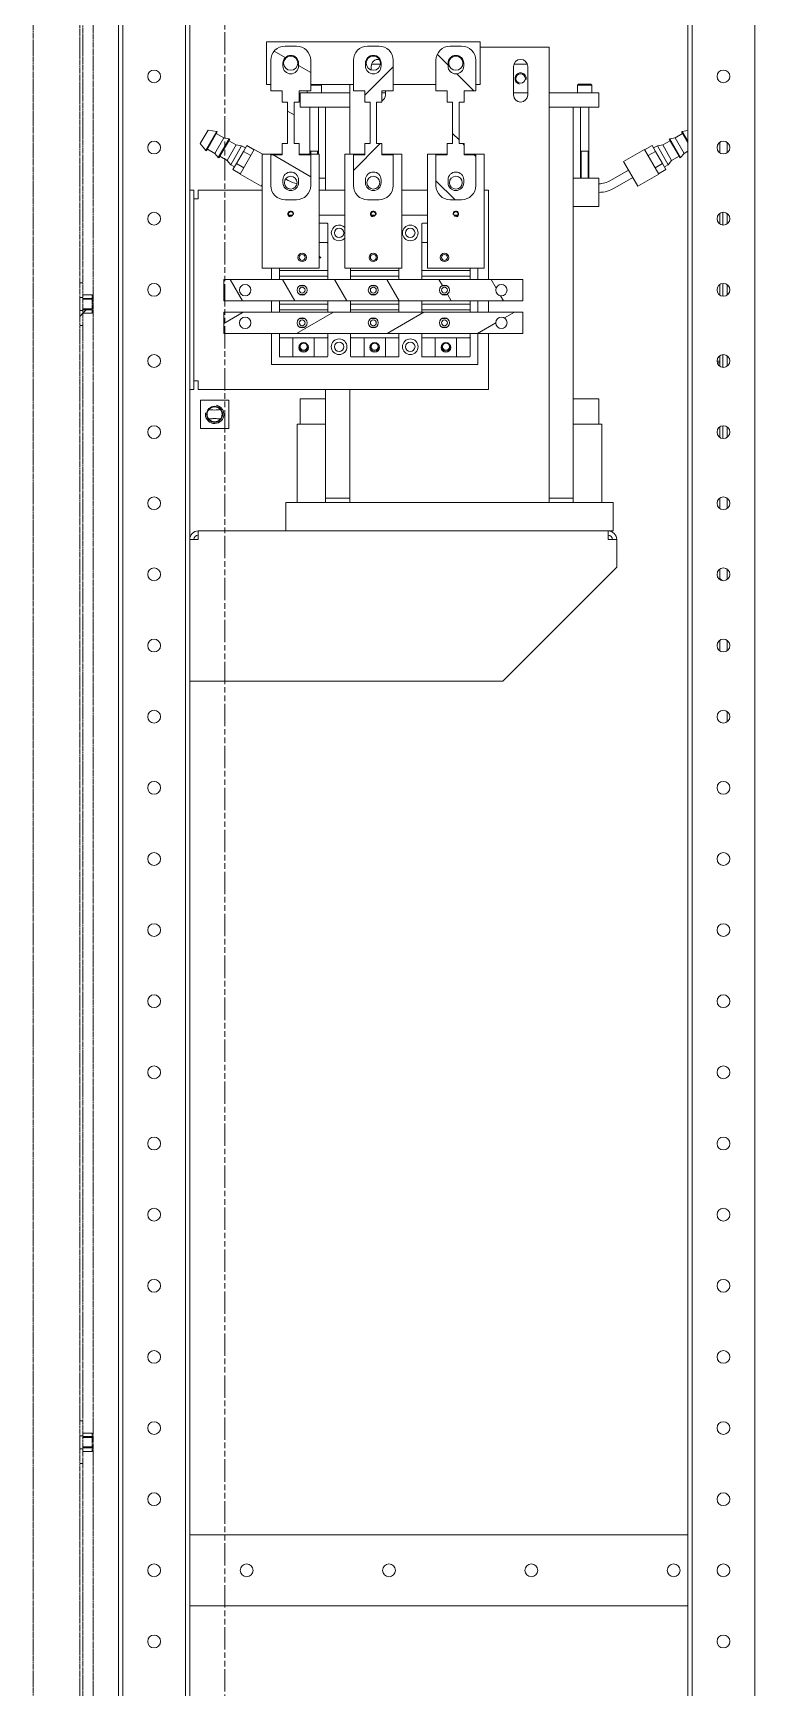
# Model space of a CAD drawing. Header units: millimetres. Extents: x 0 to 8410, y 0 to 5940.
# Drawn here: x 3207 to 3715, y 1153 to 2316 of the extents above; entities that cross this region are included whole.
import ezdxf

# ---------------------------------------------------------------- set-up
doc = ezdxf.new("R2010")
doc.units = ezdxf.units.MM
doc.header["$LTSCALE"] = 10
doc.linetypes.add('CHAIN', pattern=[0.3543, 0.2362, -0.0295, 0.0591, -0.0295])
doc.linetypes.add('DOUBLE_DASH_CHAIN', pattern=[1.2403, 0.6614, -0.0827, 0.1654, -0.0827, 0.1654, -0.0827])
for name, color, linetype, lineweight, true_color in [('가시적인 것(ISO)', 3, 'Continuous', 5, 0x00ff00), ('가시적인 좁은 것(ISO)', 3, 'Continuous', 5, 0x00ff00), ('참조(ISO)', 6, 'DOUBLE_DASH_CHAIN', 5, 0xff00ff)]:
    doc.layers.add(name, color=color, linetype=linetype, lineweight=lineweight, true_color=true_color)
doc.layers.add('단면선(ISO)', color=7, linetype='CHAIN', lineweight=5)
doc.layers.add('해치(ISO)', color=7, linetype='Continuous', lineweight=5)
pattern_1 = [(45, (0, 0), (-22.45064, 22.45064), [])]

# ---------------------------------------------------------------- blocks, each defined once
blk = doc.blocks.new('2dTransSection2')
at = {"layer": '단면선(ISO)', "linetype": 'DOUBLE_DASH_CHAIN', "ltscale": 0.237841}
blk.add_line((334.16, 311.33), (334.16, 71.93), dxfattribs=at)

msp = doc.modelspace()

# ---------------------------------------------------------------- hatches: boundary and pattern name
at = {"layer": '해치(ISO)'}
h = msp.add_hatch(dxfattribs=at)
h.set_pattern_fill('ANSI31', color=256, scale=254, style=0)
h.set_pattern_definition(pattern_1)
h.paths.add_polyline_path([(3239.7, 2140.8), (3239.7, 2130.3), (3242, 2130.3), (3242, 2132.3), (3242, 2140.8)])
h.paths.add_polyline_path([(3239.7, 2121.3), (3239.7, 2110.8), (3242, 2110.8), (3242, 2119.3), (3242, 2121.3)])
h.paths.add_polyline_path([(3242, 1340.8), (3239.7, 1340.8), (3239.7, 1330.3), (3242, 1330.3), (3242, 1332.3)])
h.paths.add_polyline_path([(3239.7, 1310.8), (3242, 1310.8), (3242, 1319.3), (3242, 1321.3), (3239.7, 1321.3)])
h.paths.add_polyline_path([(4472, 2140.8), (4472, 2132.3), (4472, 2130.3), (4474.3, 2130.3), (4474.3, 2140.8)])
h.paths.add_polyline_path([(4472, 2121.3), (4472, 2119.3), (4472, 2110.8), (4474.3, 2110.8), (4474.3, 2121.3)])
h.paths.add_polyline_path([(4472, 2908.1), (4474.3, 2908.1), (4474.3, 2921.3), (4472, 2921.3), (4472, 2919.3)])
h.paths.add_polyline_path([(3239.7, 2908.1), (3242, 2908.1), (3242, 2919.3), (3242, 2921.3), (3239.7, 2921.3)])
h.paths.add_polyline_path([(3242, 2963.1), (3209.3, 2963.1), (3209.3, 2988.5), (3209.3, 3028.5), (3249.3, 3028.5), (3319.3, 3028.5), (4394.7, 3028.5), (4464.7, 3028.5), (4504.7, 3028.5), (4504.7, 2988.5), (4504.7, 2963.1), (4472, 2963.1), (4472, 2932.3), (4472, 2930.3), (4474.3, 2930.3), (4474.3, 2960.8), (4507, 2960.8), (4507, 3030.8), (4438.1, 3030.8), (4415.9, 3030.8), (3298.1, 3030.8), (3275.9, 3030.8), (3207, 3030.8), (3207, 2960.8), (3239.7, 2960.8), (3239.7, 2930.3), (3242, 2930.3), (3242, 2932.3)])
h.paths.add_polyline_path([(3207, 930.8), (3487, 930.8), (4227, 930.8), (4507, 930.8), (4507, 1160.8), (4474.3, 1160.8), (4474.3, 1183.5), (4472, 1183.5), (4472, 1158.5), (4504.7, 1158.5), (4504.7, 976.7), (4504.7, 939.5), (4504.7, 933.1), (4498.3, 933.1), (4461.1, 933.1), (4454.7, 933.1), (3259.3, 933.1), (3252.9, 933.1), (3215.7, 933.1), (3209.3, 933.1), (3209.3, 939.5), (3209.3, 976.7), (3209.3, 998.5), (3242, 998.5), (3242, 1023.5), (3239.7, 1023.5), (3239.7, 1000.8), (3207, 1000.8)])
h = msp.add_hatch(dxfattribs=at)
h.set_pattern_fill('ANSI31', color=256, scale=254, style=0)
h.set_pattern_definition(pattern_1)
h.paths.add_polyline_path([(3242, 2932.3), (3242, 2930.3), (3242, 2929.2), (3248.5, 2929.2), (3248.5, 2932.3)])
h.paths.add_polyline_path([(3242, 2922.5), (3242, 2921.3), (3242, 2919.3), (3248.5, 2919.3), (3248.5, 2922.5)])
h.paths.add_polyline_path([(3242, 2119.3), (3248.5, 2119.3), (3248.5, 2122.5), (3242, 2122.5), (3242, 2121.3)])
h.paths.add_polyline_path([(3248.5, 2132.3), (3242, 2132.3), (3242, 2130.3), (3242, 2129.2), (3248.5, 2129.2)])
h.paths.add_polyline_path([(3242, 1319.3), (3248.5, 1319.3), (3248.5, 1322.5), (3242, 1322.5), (3242, 1321.3)])
h.paths.add_polyline_path([(3248.5, 1332.3), (3242, 1332.3), (3242, 1330.3), (3242, 1329.2), (3248.5, 1329.2)])
h = msp.add_hatch(dxfattribs=at)
h.set_pattern_fill('ANSI31', color=256, scale=254, angle=105.0002, style=0)
h.set_pattern_definition([(150.00025, (0, 0), (-15.87488, -27.49637), [])])
edge = h.paths.add_edge_path()
edge.add_line((3393.9, 2275.6), (3402, 2275.6))
edge.add_line((3402, 2275.6), (3402, 2297.1))
edge.add_ellipse((3392, 2297.1), major_axis=(10, 0), ratio=1, start_angle=0, end_angle=90)
edge.add_line((3392, 2307.1), (3384, 2307.1))
edge.add_ellipse((3384, 2297.1), major_axis=(0, 10), ratio=1, start_angle=0, end_angle=90)
edge.add_line((3374, 2297.1), (3374, 2275.6))
edge.add_line((3374, 2275.6), (3382, 2275.6))
edge.add_line((3382, 2275.6), (3382, 2267.6))
edge.add_line((3382, 2267.6), (3385.7, 2267.6))
edge.add_line((3385.7, 2267.6), (3385.7, 2238.6))
edge.add_line((3385.7, 2238.6), (3382, 2238.6))
edge.add_line((3382, 2238.6), (3382, 2230.6))
edge.add_line((3382, 2230.6), (3374, 2230.6))
edge.add_line((3374, 2230.6), (3374, 2209.1))
edge.add_ellipse((3384, 2209.1), major_axis=(-10, 0), ratio=1, start_angle=0, end_angle=90)
edge.add_line((3384, 2199.1), (3392, 2199.1))
edge.add_ellipse((3392, 2209.1), major_axis=(0, -10), ratio=1, start_angle=0, end_angle=90)
edge.add_line((3402, 2209.1), (3402, 2230.6))
edge.add_line((3402, 2230.6), (3393.9, 2230.6))
edge.add_line((3393.9, 2230.6), (3393.9, 2238.6))
edge.add_line((3393.9, 2238.6), (3390.3, 2238.6))
edge.add_line((3390.3, 2238.6), (3390.3, 2267.6))
edge.add_line((3390.3, 2267.6), (3393.9, 2267.6))
edge.add_line((3393.9, 2267.6), (3393.9, 2275.6))
edge = h.paths.add_edge_path(flags=0)
edge.add_ellipse((3388, 2213.1), major_axis=(-5.5, 0), ratio=1, start_angle=180, end_angle=360)
edge.add_line((3382.5, 2213.1), (3382.5, 2211.1))
edge.add_ellipse((3388, 2211.1), major_axis=(5.5, 0), ratio=1, start_angle=180, end_angle=360)
edge.add_line((3393.5, 2211.1), (3393.5, 2213.1))
edge = h.paths.add_edge_path(flags=0)
edge.add_ellipse((3388, 2293.1), major_axis=(5.5, 0), ratio=1, start_angle=180, end_angle=360)
edge.add_line((3393.5, 2293.1), (3393.5, 2295.1))
edge.add_ellipse((3388, 2295.1), major_axis=(-5.5, 0), ratio=1, start_angle=180, end_angle=360)
edge.add_line((3382.5, 2295.1), (3382.5, 2293.1))
h = msp.add_hatch(dxfattribs=at)
h.set_pattern_fill('ANSI31', color=256, scale=254, style=0)
h.set_pattern_definition(pattern_1)
edge = h.paths.add_edge_path()
edge.add_line((3451.9, 2275.6), (3460, 2275.6))
edge.add_line((3460, 2275.6), (3460, 2297.1))
edge.add_ellipse((3450, 2297.1), major_axis=(10, 0), ratio=1, start_angle=0, end_angle=90)
edge.add_line((3450, 2307.1), (3442, 2307.1))
edge.add_ellipse((3442, 2297.1), major_axis=(0, 10), ratio=1, start_angle=0, end_angle=90)
edge.add_line((3432, 2297.1), (3432, 2275.6))
edge.add_line((3432, 2275.6), (3440, 2275.6))
edge.add_line((3440, 2275.6), (3440, 2267.6))
edge.add_line((3440, 2267.6), (3443.7, 2267.6))
edge.add_line((3443.7, 2267.6), (3443.7, 2238.6))
edge.add_line((3443.7, 2238.6), (3440, 2238.6))
edge.add_line((3440, 2238.6), (3440, 2230.6))
edge.add_line((3440, 2230.6), (3432, 2230.6))
edge.add_line((3432, 2230.6), (3432, 2209.1))
edge.add_ellipse((3442, 2209.1), major_axis=(-10, 0), ratio=1, start_angle=0, end_angle=90)
edge.add_line((3442, 2199.1), (3450, 2199.1))
edge.add_ellipse((3450, 2209.1), major_axis=(0, -10), ratio=1, start_angle=0, end_angle=90)
edge.add_line((3460, 2209.1), (3460, 2230.6))
edge.add_line((3460, 2230.6), (3451.9, 2230.6))
edge.add_line((3451.9, 2230.6), (3451.9, 2238.6))
edge.add_line((3451.9, 2238.6), (3448.3, 2238.6))
edge.add_line((3448.3, 2238.6), (3448.3, 2267.6))
edge.add_line((3448.3, 2267.6), (3451.9, 2267.6))
edge.add_line((3451.9, 2267.6), (3451.9, 2275.6))
edge = h.paths.add_edge_path(flags=0)
edge.add_ellipse((3446, 2213.1), major_axis=(-5.5, 0), ratio=1, start_angle=180, end_angle=360)
edge.add_line((3440.5, 2213.1), (3440.5, 2211.1))
edge.add_ellipse((3446, 2211.1), major_axis=(5.5, 0), ratio=1, start_angle=180, end_angle=360)
edge.add_line((3451.5, 2211.1), (3451.5, 2213.1))
edge = h.paths.add_edge_path(flags=0)
edge.add_ellipse((3446, 2293.1), major_axis=(5.5, 0), ratio=1, start_angle=180, end_angle=360)
edge.add_line((3451.5, 2293.1), (3451.5, 2295.1))
edge.add_ellipse((3446, 2295.1), major_axis=(-5.5, 0), ratio=1, start_angle=180, end_angle=360)
edge.add_line((3440.5, 2295.1), (3440.5, 2293.1))
h = msp.add_hatch(dxfattribs=at)
h.set_pattern_fill('ANSI31', color=256, scale=254, angle=90.0002, style=0)
h.set_pattern_definition([(135.0002, (0, 0), (-22.45056, -22.45072), [])])
edge = h.paths.add_edge_path()
edge.add_line((3509.9, 2275.6), (3518, 2275.6))
edge.add_line((3518, 2275.6), (3518, 2297.1))
edge.add_ellipse((3508, 2297.1), major_axis=(10, 0), ratio=1, start_angle=0, end_angle=90)
edge.add_line((3508, 2307.1), (3500, 2307.1))
edge.add_ellipse((3500, 2297.1), major_axis=(0, 10), ratio=1, start_angle=0, end_angle=90)
edge.add_line((3490, 2297.1), (3490, 2275.6))
edge.add_line((3490, 2275.6), (3498, 2275.6))
edge.add_line((3498, 2275.6), (3498, 2267.6))
edge.add_line((3498, 2267.6), (3501.7, 2267.6))
edge.add_line((3501.7, 2267.6), (3501.7, 2238.6))
edge.add_line((3501.7, 2238.6), (3498, 2238.6))
edge.add_line((3498, 2238.6), (3498, 2230.6))
edge.add_line((3498, 2230.6), (3490, 2230.6))
edge.add_line((3490, 2230.6), (3490, 2209.1))
edge.add_ellipse((3500, 2209.1), major_axis=(-10, 0), ratio=1, start_angle=0, end_angle=90)
edge.add_line((3500, 2199.1), (3508, 2199.1))
edge.add_ellipse((3508, 2209.1), major_axis=(0, -10), ratio=1, start_angle=0, end_angle=90)
edge.add_line((3518, 2209.1), (3518, 2230.6))
edge.add_line((3518, 2230.6), (3509.9, 2230.6))
edge.add_line((3509.9, 2230.6), (3509.9, 2238.6))
edge.add_line((3509.9, 2238.6), (3506.3, 2238.6))
edge.add_line((3506.3, 2238.6), (3506.3, 2267.6))
edge.add_line((3506.3, 2267.6), (3509.9, 2267.6))
edge.add_line((3509.9, 2267.6), (3509.9, 2275.6))
edge = h.paths.add_edge_path(flags=0)
edge.add_ellipse((3504, 2213.1), major_axis=(-5.5, 0), ratio=1, start_angle=180, end_angle=360)
edge.add_line((3498.5, 2213.1), (3498.5, 2211.1))
edge.add_ellipse((3504, 2211.1), major_axis=(5.5, 0), ratio=1, start_angle=180, end_angle=360)
edge.add_line((3509.5, 2211.1), (3509.5, 2213.1))
edge = h.paths.add_edge_path(flags=0)
edge.add_ellipse((3504, 2293.1), major_axis=(5.5, 0), ratio=1, start_angle=180, end_angle=360)
edge.add_line((3509.5, 2293.1), (3509.5, 2295.1))
edge.add_ellipse((3504, 2295.1), major_axis=(-5.5, 0), ratio=1, start_angle=180, end_angle=360)
edge.add_line((3498.5, 2295.1), (3498.5, 2293.1))
h = msp.add_hatch(dxfattribs=at)
h.set_pattern_fill('ANSI31', color=256, scale=254, angle=75.0002, style=0)
h.set_pattern_definition([(120.0002, (0, 0), (-27.49626, -15.87508), [])])
h.paths.add_polyline_path([(3341, 2143.1), (3341, 2128.1), (3551, 2128.1), (3551, 2143.1)])
edge = h.paths.add_edge_path(flags=0)
edge.add_ellipse((3496, 2135.6), major_axis=(-3.5, 0), ratio=1, start_angle=0, end_angle=360)
edge = h.paths.add_edge_path(flags=0)
edge.add_ellipse((3446, 2135.6), major_axis=(-3.5, 0), ratio=1, start_angle=0, end_angle=360)
edge = h.paths.add_edge_path(flags=0)
edge.add_ellipse((3396, 2135.6), major_axis=(-3.5, 0), ratio=1, start_angle=0, end_angle=360)
edge = h.paths.add_edge_path(flags=0)
edge.add_ellipse((3536, 2135.6), major_axis=(-4, 0), ratio=1, start_angle=0, end_angle=360)
edge = h.paths.add_edge_path(flags=0)
edge.add_ellipse((3356, 2135.6), major_axis=(-4, 0), ratio=1, start_angle=0, end_angle=360)
h = msp.add_hatch(dxfattribs=at)
h.set_pattern_fill('ANSI31', color=256, scale=254, angle=-15, style=0)
h.set_pattern_definition([(30, (0, 0), (-15.875, 27.4963), [])])
h.paths.add_polyline_path([(3341, 2120.1), (3341, 2105.1), (3551, 2105.1), (3551, 2120.1)])
edge = h.paths.add_edge_path(flags=0)
edge.add_ellipse((3496, 2112.6), major_axis=(-3.5, 0), ratio=1, start_angle=0, end_angle=360)
edge = h.paths.add_edge_path(flags=0)
edge.add_ellipse((3446, 2112.6), major_axis=(-3.5, 0), ratio=1, start_angle=0, end_angle=360)
edge = h.paths.add_edge_path(flags=0)
edge.add_ellipse((3396, 2112.6), major_axis=(-3.5, 0), ratio=1, start_angle=0, end_angle=360)
edge = h.paths.add_edge_path(flags=0)
edge.add_ellipse((3536, 2112.6), major_axis=(-4, 0), ratio=1, start_angle=0, end_angle=360)
edge = h.paths.add_edge_path(flags=0)
edge.add_ellipse((3356, 2112.6), major_axis=(-4, 0), ratio=1, start_angle=0, end_angle=360)

# ---------------------------------------------------------------- linework, layer by layer
at = {"layer": '가시적인 것(ISO)'}
for p, q in [((3670, 943.1), (3670, 3028.5)), ((3714, 943.1), (3714, 3028.5)), ((3267, 943.1), (3267, 3018.5)), ((3270, 943.1), (3270, 3018.5)), ((3314, 943.1), (3314, 3018.5)), ((3317, 2500.8), (3317, 943.1)), ((3667, 943.1), (3667, 2500.8)), ((3371, 2310.1), (3371, 2280.1)), ((3521, 2310.1), (3371, 2310.1)), ((3392, 2307.1), (3384, 2307.1)), ((3450, 2307.1), (3442, 2307.1)), ((3508, 2307.1), (3500, 2307.1)), ((3521, 2280.1), (3521, 2310.1)), ((3521, 2306.3), (3569.5, 2306.3)), ((3569.5, 2306.3), (3569.5, 1986.3)), ((3374, 2297.1), (3374, 2275.6)), ((3382.5, 2293.1), (3382.5, 2295.1)), ((3393.5, 2295.1), (3393.5, 2293.1)), ((3402, 2275.6), (3402, 2297.1)), ((3432, 2297.1), (3432, 2275.6)), ((3440.5, 2293.1), (3440.5, 2295.1)), ((3444.5, 2290.3), (3444.5, 2292.8)), ((3444.7, 2294.3), (3450.9, 2294.3)), ((3451.5, 2295.1), (3451.5, 2293.1)), ((3460, 2275.6), (3460, 2297.1)), ((3490, 2297.1), (3490, 2275.6)), ((3498.5, 2293.1), (3498.5, 2295.1)), ((3509.5, 2295.1), (3509.5, 2293.1)), ((3518, 2275.6), (3518, 2297.1)), ((3544.5, 2272.8), (3544.5, 2292.8)), ((3544.7, 2294.3), (3554.3, 2294.3)), ((3554.5, 2292.8), (3554.5, 2272.8)), ((3371, 2280.1), (3374, 2280.1)), ((3402, 2280.1), (3432, 2280.1)), ((3409.5, 2279.7), (3402, 2279.7)), ((3409.1, 2280.1), (3409.5, 2279.7)), ((3409.5, 2274.3), (3409.5, 2279.7)), ((3429.5, 2231.1), (3429.5, 2280.1)), ((3460, 2280.1), (3490, 2280.1)), ((3518, 2280.1), (3521, 2280.1)), ((3590.1, 2280.3), (3589.5, 2279.7)), ((3599.5, 2279.7), (3589.5, 2279.7)), ((3589.5, 2274.3), (3589.5, 2279.7)), ((3590.1, 2280.3), (3598.9, 2280.3)), ((3598.9, 2280.3), (3599.5, 2279.7)), ((3599.5, 2274.3), (3599.5, 2279.7)), ((3374, 2275.6), (3382, 2275.6)), ((3382, 2275.6), (3382, 2267.6)), ((3393.9, 2275.6), (3402, 2275.6)), ((3393.9, 2267.6), (3393.9, 2275.6)), ((3394.5, 2274.3), (3394.5, 2264.3)), ((3429.5, 2274.3), (3394.5, 2274.3)), ((3399.5, 2274.3), (3399.5, 2275.6)), ((3432, 2275.6), (3440, 2275.6)), ((3440, 2275.6), (3440, 2267.6)), ((3451.9, 2275.6), (3460, 2275.6)), ((3451.9, 2267.6), (3451.9, 2275.6)), ((3451.9, 2274.3), (3454.5, 2274.3)), ((3454.5, 2275.6), (3454.5, 2272.8)), ((3490, 2275.6), (3498, 2275.6)), ((3498, 2275.6), (3498, 2267.6)), ((3509.9, 2275.6), (3518, 2275.6)), ((3509.9, 2267.6), (3509.9, 2275.6)), ((3544.5, 2274.3), (3554.5, 2274.3)), ((3604.5, 2274.3), (3569.5, 2274.3)), ((3604.5, 2274.3), (3604.5, 2264.3)), ((3382, 2267.6), (3385.7, 2267.6)), ((3385.7, 2267.6), (3385.7, 2238.6)), ((3390.3, 2238.6), (3390.3, 2267.6)), ((3390.3, 2267.6), (3393.9, 2267.6)), ((3429.5, 2264.3), (3394.5, 2264.3)), ((3401.5, 2231.1), (3401.5, 2264.3)), ((3407.5, 2231.1), (3407.5, 2264.3)), ((3412.5, 2264.3), (3412.5, 2205.8)), ((3440, 2267.6), (3443.7, 2267.6)), ((3443.7, 2267.6), (3443.7, 2238.6)), ((3448.3, 2238.6), (3448.3, 2267.6)), ((3448.3, 2267.6), (3451.9, 2267.6)), ((3498, 2267.6), (3501.7, 2267.6)), ((3501.7, 2267.6), (3501.7, 2238.6)), ((3506.3, 2238.6), (3506.3, 2267.6)), ((3506.3, 2267.6), (3509.9, 2267.6)), ((3604.5, 2264.3), (3569.5, 2264.3)), ((3586.5, 2204.3), (3586.5, 2264.3)), ((3591.5, 2214.3), (3591.5, 2264.3)), ((3597.5, 2214.3), (3597.5, 2264.3)), ((3329.9, 2248.1), (3324.4, 2238.6)), ((3336, 2247.1), (3328.3, 2233.8)), ((3336.4, 2246.8), (3328.7, 2233.6)), ((3329.9, 2248.1), (3336, 2247.1)), ((3340.9, 2242.6), (3335.7, 2245.6)), ((3336.4, 2246.8), (3336, 2247.1)), ((3658.1, 2242.6), (3663.3, 2245.6)), ((3662.6, 2246.8), (3663, 2247.1)), ((3667, 2239.2), (3662.6, 2246.8)), ((3667, 2247.7), (3663, 2247.1)), ((3667, 2240.2), (3663, 2247.1)), ((3324.4, 2238.6), (3328.3, 2233.8)), ((3328.7, 2233.6), (3328.3, 2233.8)), ((3334.6, 2231.7), (3329.4, 2234.7)), ((3340.9, 2242.6), (3334.6, 2231.7)), ((3344.7, 2242), (3337, 2228.8)), ((3345.1, 2241.8), (3337.5, 2228.5)), ((3340.9, 2242.6), (3344.7, 2242)), ((3349.6, 2237.6), (3343.3, 2226.7)), ((3349.6, 2237.6), (3344.4, 2240.6)), ((3345.1, 2241.8), (3344.7, 2242)), ((3353.4, 2237), (3345.8, 2223.7)), ((3349.6, 2237.6), (3353.4, 2237)), ((3352.4, 2217.2), (3362.4, 2234.5)), ((3356.1, 2235.5), (3353.4, 2237)), ((3354.7, 2233.1), (3357.2, 2237.3)), ((3357.2, 2237.3), (3362.4, 2234.3)), ((3362.4, 2234.5), (3368.4, 2231.1)), ((3385.7, 2238.6), (3382, 2238.6)), ((3382, 2238.6), (3382, 2230.6)), ((3393.9, 2238.6), (3390.3, 2238.6)), ((3393.9, 2230.6), (3393.9, 2238.6)), ((3401.5, 2233.3), (3407.5, 2233.3)), ((3443.7, 2238.6), (3440, 2238.6)), ((3440, 2238.6), (3440, 2230.6)), ((3451.9, 2238.6), (3448.3, 2238.6)), ((3451.9, 2230.6), (3451.9, 2238.6)), ((3501.7, 2238.6), (3498, 2238.6)), ((3498, 2238.6), (3498, 2230.6)), ((3509.9, 2238.6), (3506.3, 2238.6)), ((3509.9, 2230.6), (3509.9, 2238.6)), ((3591.5, 2233.3), (3597.5, 2233.3)), ((3621.8, 2226), (3636.5, 2234.5)), ((3646.5, 2217.2), (3636.5, 2234.5)), ((3641.8, 2237.3), (3636.6, 2234.3)), ((3641.8, 2237.3), (3644.3, 2233.1)), ((3642.9, 2235.5), (3645.6, 2237)), ((3649.3, 2237.6), (3645.6, 2237)), ((3653.2, 2223.7), (3645.6, 2237)), ((3649.3, 2237.6), (3654.5, 2240.6)), ((3655.6, 2226.7), (3649.3, 2237.6)), ((3653.9, 2241.8), (3654.3, 2242)), ((3661.5, 2228.5), (3653.9, 2241.8)), ((3658.1, 2242.6), (3654.3, 2242)), ((3661.9, 2228.8), (3654.3, 2242)), ((3664.4, 2231.7), (3658.1, 2242.6)), ((3664.4, 2231.7), (3667, 2233.3)), ((3689.5, 2232.1), (3689.5, 2239.6)), ((3694.5, 2232.1), (3694.5, 2239.6)), ((3334.6, 2231.7), (3337, 2228.8)), ((3337.5, 2228.5), (3337, 2228.8)), ((3343.3, 2226.7), (3338.1, 2229.7)), ((3343.3, 2226.7), (3345.8, 2223.7)), ((3348.4, 2222.2), (3345.8, 2223.7)), ((3347.3, 2220.3), (3349.8, 2224.6)), ((3349.8, 2224.6), (3354.7, 2233.1)), ((3349.8, 2224.6), (3355, 2221.6)), ((3354.7, 2233.1), (3359.9, 2230.1)), ((3368, 2231.1), (3368, 2151.1)), ((3382, 2231.1), (3368, 2231.1)), ((3382, 2230.6), (3374, 2230.6)), ((3374, 2230.6), (3374, 2209.1)), ((3408, 2231.1), (3393.9, 2231.1)), ((3402, 2230.6), (3393.9, 2230.6)), ((3402, 2209.1), (3402, 2230.6)), ((3408, 2151.1), (3408, 2231.1)), ((3426, 2231.1), (3426, 2151.1)), ((3440, 2231.1), (3426, 2231.1)), ((3440, 2230.6), (3432, 2230.6)), ((3432, 2230.6), (3432, 2209.1)), ((3466, 2231.1), (3451.9, 2231.1)), ((3460, 2230.6), (3451.9, 2230.6)), ((3460, 2209.1), (3460, 2230.6)), ((3466, 2151.1), (3466, 2231.1)), ((3484, 2151.1), (3484, 2231.1)), ((3484, 2231.1), (3498, 2231.1)), ((3498, 2230.6), (3490, 2230.6)), ((3490, 2230.6), (3490, 2209.1)), ((3509.9, 2231.1), (3524, 2231.1)), ((3518, 2230.6), (3509.9, 2230.6)), ((3518, 2209.1), (3518, 2230.6)), ((3524, 2231.1), (3524, 2151.1)), ((3621.8, 2226), (3631.8, 2208.7)), ((3644.3, 2233.1), (3639.1, 2230.1)), ((3649.2, 2224.6), (3644, 2221.6)), ((3644.3, 2233.1), (3649.2, 2224.6)), ((3649.2, 2224.6), (3651.6, 2220.3)), ((3650.6, 2222.2), (3653.2, 2223.7)), ((3655.6, 2226.7), (3653.2, 2223.7)), ((3655.6, 2226.7), (3660.8, 2229.7)), ((3661.5, 2228.5), (3661.9, 2228.8)), ((3664.4, 2231.7), (3661.9, 2228.8)), ((3347.3, 2220.3), (3352.5, 2217.3)), ((3352.4, 2217.2), (3367.2, 2208.7)), ((3368, 2210.1), (3367.2, 2208.7)), ((3382.5, 2211.1), (3382.5, 2213.1)), ((3386.3, 2212.6), (3384.4, 2213.7)), ((3393.5, 2213.1), (3393.5, 2211.1)), ((3408, 2214.3), (3412.5, 2214.3)), ((3440.5, 2211.1), (3440.5, 2213.1)), ((3451.5, 2213.1), (3451.5, 2211.1)), ((3498.5, 2211.1), (3498.5, 2213.1)), ((3509.5, 2213.1), (3509.5, 2211.1)), ((3586.5, 2214.3), (3604.5, 2214.3)), ((3604.5, 2206.3), (3604.5, 2214.3)), ((3625.3, 2219.9), (3612.6, 2212.6)), ((3628.3, 2214.7), (3615.6, 2207.4)), ((3631.8, 2208.7), (3646.5, 2217.2)), ((3651.6, 2220.3), (3646.4, 2217.3)), ((3320, 2205.8), (3317, 2205.8)), ((3320, 2205.8), (3320, 2065.8)), ((3323, 2199.8), (3320, 2199.8)), ((3323, 2205.8), (3368, 2205.8)), ((3323, 2205.8), (3323, 2199.8)), ((3384, 2199.1), (3392, 2199.1)), ((3408, 2205.8), (3426, 2205.8)), ((3442, 2199.1), (3450, 2199.1)), ((3466, 2205.8), (3484, 2205.8)), ((3500, 2199.1), (3508, 2199.1)), ((3524, 2205.8), (3527, 2205.8)), ((3527, 2199.8), (3527, 2205.8)), ((3527, 2199.8), (3527, 2143.1)), ((3586.5, 2204.3), (3586.5, 2049.3)), ((3604.5, 2206.3), (3604.5, 2194.3)), ((3389.4, 2188.3), (3386.6, 2188.3)), ((3426, 2188.3), (3408, 2188.3)), ((3447.4, 2188.3), (3444.6, 2188.3)), ((3484, 2188.3), (3466, 2188.3)), ((3505.4, 2188.3), (3502.6, 2188.3)), ((3586.5, 2194.3), (3604.5, 2194.3)), ((3689.5, 2189.6), (3689.5, 2182.1)), ((3691.5, 2190.3), (3691.5, 2181.4)), ((3694.5, 2182.1), (3694.5, 2189.6)), ((3413.5, 2182.6), (3408, 2182.6)), ((3414, 2169.1), (3414, 2182.1)), ((3480, 2182.1), (3480, 2168.6)), ((3484, 2182.6), (3480.5, 2182.6)), ((3414, 2169.1), (3408, 2169.1)), ((3414, 2169.1), (3413.5, 2168.6)), ((3414, 2149.4), (3414, 2169.1)), ((3480, 2168.6), (3480, 2149.4)), ((3484, 2169.1), (3480.5, 2169.1)), ((3408, 2159.3), (3408.3, 2159.3)), ((3408, 2158.6), (3408.4, 2158.6)), ((3409.1, 2158.2), (3408, 2158.2)), ((3409.1, 2158.4), (3409.1, 2158.2)), ((3341, 2143.1), (3341, 2128.1)), ((3551, 2143.1), (3341, 2143.1)), ((3368, 2151.1), (3408, 2151.1)), ((3374.5, 2151.1), (3374.5, 2143.1)), ((3380, 2151.1), (3380, 2149.4)), ((3380, 2145.4), (3380, 2149.4)), ((3380.5, 2149.4), (3380, 2149.4)), ((3380, 2145.4), (3380, 2143.1)), ((3380, 2145.4), (3380.5, 2145.4)), ((3380.5, 2149.4), (3413.5, 2149.4)), ((3413.5, 2145.4), (3380.5, 2145.4)), ((3414, 2149.4), (3413.5, 2149.4)), ((3413.5, 2145.4), (3414, 2145.4)), ((3414, 2149.4), (3414, 2145.4)), ((3414, 2143.1), (3414, 2145.4)), ((3426, 2151.1), (3466, 2151.1)), ((3430, 2151.1), (3430, 2149.4)), ((3430, 2145.4), (3430, 2149.4)), ((3430.5, 2149.4), (3430, 2149.4)), ((3430, 2145.4), (3430, 2143.1)), ((3430, 2145.4), (3430.5, 2145.4)), ((3430.5, 2149.4), (3463.5, 2149.4)), ((3463.5, 2145.4), (3430.5, 2145.4)), ((3464, 2149.4), (3463.5, 2149.4)), ((3463.5, 2145.4), (3464, 2145.4)), ((3464, 2149.4), (3464, 2151.1)), ((3464, 2149.4), (3464, 2145.4)), ((3464, 2143.1), (3464, 2145.4)), ((3480, 2145.4), (3480, 2149.4)), ((3480.5, 2149.4), (3480, 2149.4)), ((3480, 2145.4), (3480, 2143.1)), ((3480, 2145.4), (3480.5, 2145.4)), ((3480.5, 2149.4), (3513.5, 2149.4)), ((3513.5, 2145.4), (3480.5, 2145.4)), ((3524, 2151.1), (3484, 2151.1)), ((3514, 2149.4), (3513.5, 2149.4)), ((3513.5, 2145.4), (3514, 2145.4)), ((3514, 2149.4), (3514, 2151.1)), ((3514, 2149.4), (3514, 2145.4)), ((3514, 2143.1), (3514, 2145.4)), ((3519.5, 2143.1), (3519.5, 2151.1)), ((3551, 2128.1), (3551, 2143.1)), ((3691.5, 2140.3), (3691.5, 2131.4)), ((3395, 2138.6), (3397, 2138.6)), ((3397, 2132.6), (3395, 2132.6)), ((3445, 2138.6), (3447, 2138.6)), ((3447, 2132.6), (3445, 2132.6)), ((3495, 2138.6), (3497, 2138.6)), ((3497, 2132.6), (3495, 2132.6)), ((3689.5, 2139.6), (3689.5, 2132.1)), ((3694.5, 2132.1), (3694.5, 2139.6)), ((3341, 2128.1), (3551, 2128.1)), ((3341, 2120.1), (3341, 2105.1)), ((3551, 2120.1), (3341, 2120.1)), ((3374.5, 2128.1), (3374.5, 2120.1)), ((3380, 2128.1), (3380, 2125.7)), ((3380, 2121.7), (3380, 2125.7)), ((3380.5, 2125.7), (3380, 2125.7)), ((3380, 2121.7), (3380, 2120.1)), ((3380, 2121.7), (3380.5, 2121.7)), ((3380.5, 2125.7), (3413.5, 2125.7)), ((3413.5, 2121.7), (3380.5, 2121.7)), ((3414, 2125.7), (3413.5, 2125.7)), ((3413.5, 2121.7), (3414, 2121.7)), ((3414, 2125.7), (3414, 2128.1)), ((3414, 2125.7), (3414, 2121.7)), ((3414, 2120.1), (3414, 2121.7)), ((3430, 2128.1), (3430, 2125.7)), ((3430, 2121.7), (3430, 2125.7)), ((3430.5, 2125.7), (3430, 2125.7)), ((3430, 2121.7), (3430, 2120.1)), ((3430, 2121.7), (3430.5, 2121.7)), ((3430.5, 2125.7), (3463.5, 2125.7)), ((3463.5, 2121.7), (3430.5, 2121.7)), ((3464, 2125.7), (3463.5, 2125.7)), ((3463.5, 2121.7), (3464, 2121.7)), ((3464, 2125.7), (3464, 2128.1)), ((3464, 2125.7), (3464, 2121.7)), ((3464, 2120.1), (3464, 2121.7)), ((3480, 2128.1), (3480, 2125.7)), ((3480, 2121.7), (3480, 2125.7)), ((3480.5, 2125.7), (3480, 2125.7)), ((3480, 2121.7), (3480, 2120.1)), ((3480, 2121.7), (3480.5, 2121.7)), ((3480.5, 2125.7), (3513.5, 2125.7)), ((3513.5, 2121.7), (3480.5, 2121.7)), ((3514, 2125.7), (3513.5, 2125.7)), ((3513.5, 2121.7), (3514, 2121.7)), ((3514, 2125.7), (3514, 2128.1)), ((3514, 2125.7), (3514, 2121.7)), ((3514, 2120.1), (3514, 2121.7)), ((3519.5, 2120.1), (3519.5, 2128.1)), ((3527, 2128.1), (3527, 2120.1)), ((3551, 2105.1), (3551, 2120.1)), ((3395, 2115.6), (3397, 2115.6)), ((3397, 2109.6), (3395, 2109.6)), ((3445, 2115.6), (3447, 2115.6)), ((3447, 2109.6), (3445, 2109.6)), ((3495, 2115.6), (3497, 2115.6)), ((3497, 2109.6), (3495, 2109.6)), ((3341, 2105.1), (3551, 2105.1)), ((3374.5, 2105.1), (3374.5, 2083.3)), ((3380, 2105.1), (3380, 2102.6)), ((3380, 2102.6), (3380, 2089.1)), ((3380.5, 2102.1), (3413.5, 2102.1)), ((3389.5, 2089.1), (3389.5, 2102.1)), ((3404.5, 2102.1), (3404.5, 2089.1)), ((3414, 2102.6), (3414, 2105.1)), ((3414, 2089.1), (3414, 2102.6)), ((3430, 2105.1), (3430, 2102.6)), ((3430, 2102.6), (3430, 2089.1)), ((3430.5, 2102.1), (3463.5, 2102.1)), ((3439.5, 2089.1), (3439.5, 2102.1)), ((3454.5, 2102.1), (3454.5, 2089.1)), ((3464, 2102.6), (3464, 2105.1)), ((3464, 2089.1), (3464, 2102.6)), ((3480, 2105.1), (3480, 2102.6)), ((3480, 2102.6), (3480, 2089.1)), ((3480.5, 2102.1), (3513.5, 2102.1)), ((3489.5, 2089.1), (3489.5, 2102.1)), ((3504.5, 2102.1), (3504.5, 2089.1)), ((3514, 2102.6), (3514, 2105.1)), ((3514, 2089.1), (3514, 2102.6)), ((3519.5, 2083.3), (3519.5, 2105.1)), ((3527, 2105.1), (3527, 2071.8)), ((3374.5, 2083.3), (3519.5, 2083.3)), ((3389, 2088.6), (3380.5, 2088.6)), ((3405, 2088.6), (3389, 2088.6)), ((3405, 2088.6), (3413.5, 2088.6)), ((3439, 2088.6), (3430.5, 2088.6)), ((3455, 2088.6), (3439, 2088.6)), ((3455, 2088.6), (3463.5, 2088.6)), ((3489, 2088.6), (3480.5, 2088.6)), ((3505, 2088.6), (3489, 2088.6)), ((3505, 2088.6), (3513.5, 2088.6)), ((3689.5, 2085.6), (3687.5, 2085.6)), ((3689.5, 2084.6), (3687.7, 2084.6)), ((3689.5, 2089.6), (3689.5, 2085.6)), ((3689.5, 2085.6), (3689.5, 2084.6)), ((3689.5, 2084.6), (3689.5, 2082.1)), ((3691.5, 2090.3), (3691.5, 2081.4)), ((3694.5, 2082.1), (3694.5, 2089.6)), ((3320, 2071.8), (3323, 2071.8)), ((3323, 2071.8), (3323, 2065.8)), ((3527, 2065.8), (3527, 2071.8)), ((3320, 2065.8), (3317, 2065.8)), ((3527, 2065.8), (3323, 2065.8)), ((3394.5, 2047.3), (3394.5, 2059.3)), ((3412.5, 2059.3), (3394.5, 2059.3)), ((3412.5, 2049.3), (3412.5, 2065.8)), ((3429.5, 1986.3), (3429.5, 2065.8)), ((3604.5, 2059.3), (3586.5, 2059.3)), ((3604.5, 2047.3), (3604.5, 2059.3)), ((3324.5, 2058.3), (3344.5, 2058.3)), ((3324.5, 2038.3), (3324.5, 2058.3)), ((3344.5, 2058.3), (3344.5, 2038.3)), ((3394.5, 2047.3), (3394.5, 2041.3)), ((3412.5, 2049.3), (3412.5, 2041.3)), ((3586.5, 2041.3), (3586.5, 2049.3)), ((3604.5, 2047.3), (3604.5, 2041.3)), ((3344.5, 2038.3), (3324.5, 2038.3)), ((3392.5, 1986.3), (3392.5, 2041.3)), ((3412.5, 2041.3), (3392.5, 2041.3)), ((3412.5, 1986.3), (3412.5, 2041.3)), ((3586.5, 1986.3), (3586.5, 2041.3)), ((3606.5, 2041.3), (3586.5, 2041.3)), ((3606.5, 1986.3), (3606.5, 2041.3)), ((3689.5, 2039.6), (3689.5, 2032.1)), ((3691.5, 2040.3), (3691.5, 2031.4)), ((3694.5, 2032.1), (3694.5, 2039.6)), ((3412.5, 1989.3), (3429.5, 1989.3)), ((3569.5, 1989.3), (3586.5, 1989.3)), ((3689.5, 1982.1), (3689.5, 1989.6)), ((3694.5, 1982.1), (3694.5, 1989.6)), ((3384.5, 1986.3), (3614.5, 1986.3)), ((3384.5, 1966.3), (3384.5, 1986.3)), ((3614.5, 1966.3), (3614.5, 1986.3)), ((3323, 1960.3), (3323, 1966.3)), ((3323, 1966.3), (3611, 1966.3)), ((3614.5, 1966.3), (3611, 1966.3)), ((3611, 1966.3), (3611, 1960.3)), ((3323, 1960.3), (3317, 1960.3)), ((3617, 1960.3), (3611, 1960.3)), ((3617, 1960.3), (3617, 1940.8)), ((3617, 1940.8), (3537, 1860.8)), ((3689.5, 1932.8), (3689.5, 1939.6)), ((3689.5, 1932.8), (3691.1, 1931.4)), ((3689.5, 1932.1), (3689.5, 1932.8)), ((3694.5, 1932.1), (3694.5, 1939.6)), ((3689.5, 1882.1), (3689.5, 1889.6)), ((3694.5, 1882.1), (3694.5, 1889.6)), ((3317, 1860.8), (3323, 1860.8)), ((3537, 1860.8), (3323, 1860.8)), ((3694.5, 1832.1), (3694.5, 1839.6)), ((3317, 1260.8), (3667, 1260.8)), ((3667, 1210.8), (3317, 1210.8))]:
    msp.add_line(p, q, dxfattribs=at)
for centre, radius in [((3388, 2295.1), 5), ((3446, 2295.1), 5), ((3504, 2295.1), 5), ((3292, 2285.8), 4.5), ((3549.5, 2284.3), 3.32), ((3692, 2285.8), 4.5), ((3292, 2235.8), 4.5), ((3692, 2235.8), 4.5), ((3388, 2211.1), 4.5), ((3446, 2211.1), 4.5), ((3504, 2211.1), 4.5), ((3292, 2185.8), 4.5), ((3388, 2189.1), 1.62), ((3446, 2189.1), 1.62), ((3504, 2189.1), 1.62), ((3692, 2185.8), 4.5), ((3422, 2175.8), 3.3), ((3472, 2175.8), 5.5), ((3472, 2175.8), 3.3), ((3396, 2158.6), 3), ((3396, 2158.6), 2.07), ((3446, 2158.6), 3), ((3446, 2158.6), 2.07), ((3496, 2158.6), 3), ((3496, 2158.6), 2.07), ((3292, 2135.8), 4.5), ((3692, 2135.8), 4.5), ((3356, 2135.6), 4), ((3396, 2135.6), 3.5), ((3396, 2135.6), 2.07), ((3446, 2135.6), 3.5), ((3446, 2135.6), 2.07), ((3496, 2135.6), 3.5), ((3496, 2135.6), 2.07), ((3536, 2135.6), 4), ((3356, 2112.6), 4), ((3396, 2112.6), 3.5), ((3396, 2112.6), 2.07), ((3446, 2112.6), 3.5), ((3446, 2112.6), 2.07), ((3496, 2112.6), 3.5), ((3496, 2112.6), 2.07), ((3536, 2112.6), 4), ((3397, 2095.3), 3.4), ((3397, 2095.8), 2.46), ((3422, 2095.8), 5.5), ((3422, 2095.8), 3.3), ((3447, 2095.3), 3.4), ((3447, 2095.8), 2.46), ((3472, 2095.8), 5.5), ((3472, 2095.8), 3.3), ((3497, 2095.3), 3.4), ((3497, 2095.8), 2.46), ((3292, 2085.8), 4.5), ((3692, 2085.8), 4.5), ((3334.5, 2048.3), 5.64), ((3334.5, 2048.3), 5.25), ((3334.5, 2048.3), 5.29), ((3292, 2035.8), 4.5), ((3692, 2035.8), 4.5), ((3292, 1985.8), 4.5), ((3692, 1985.8), 4.5), ((3292, 1935.8), 4.5), ((3692, 1935.8), 4.5), ((3292, 1885.8), 4.5), ((3692, 1885.8), 4.5), ((3292, 1835.8), 4.5), ((3692, 1835.8), 4.5), ((3292, 1785.8), 4.5), ((3692, 1785.8), 4.5), ((3292, 1735.8), 4.5), ((3692, 1735.8), 4.5), ((3292, 1685.8), 4.5), ((3692, 1685.8), 4.5), ((3292, 1635.8), 4.5), ((3692, 1635.8), 4.5), ((3292, 1585.8), 4.5), ((3692, 1585.8), 4.5), ((3292, 1535.8), 4.5), ((3692, 1535.8), 4.5), ((3292, 1485.8), 4.5), ((3692, 1485.8), 4.5), ((3292, 1435.8), 4.5), ((3692, 1435.8), 4.5), ((3292, 1385.8), 4.5), ((3692, 1385.8), 4.5), ((3292, 1335.8), 4.5), ((3692, 1335.8), 4.5), ((3292, 1285.8), 4.5), ((3692, 1285.8), 4.5), ((3292, 1235.8), 4.5), ((3357, 1235.8), 4.5), ((3457, 1235.8), 4.5), ((3557, 1235.8), 4.5), ((3657, 1235.8), 4.5), ((3692, 1235.8), 4.5), ((3292, 1185.8), 4.5), ((3692, 1185.8), 4.5)]:
    msp.add_circle(centre, radius, dxfattribs=at)
for centre, radius, start, end in [((3384, 2297.1), 10, 90, 180), ((3392, 2297.1), 10, 0, 90), ((3442, 2297.1), 10, 90, 180), ((3450, 2297.1), 10, 0, 90), ((3500, 2297.1), 10, 90, 180), ((3508, 2297.1), 10, 0, 90), ((3388, 2295.1), 5.5, 0, 180), ((3388, 2293.1), 5.5, 180, 0), ((3446, 2295.1), 5.5, 0, 180), ((3446, 2293.1), 5.5, 180, 0), ((3449.5, 2292.8), 5, 81.8523, 180), ((3504, 2295.1), 5.5, 0, 180), ((3504, 2293.1), 5.5, 180, 0), ((3549.5, 2292.8), 5, 0, 180), ((3449.5, 2272.8), 5, 299.3828, 0), ((3549.5, 2272.8), 5, 180, 0), ((3388, 2213.1), 5.5, 0, 180), ((3388, 2211.1), 5.5, 180, 0), ((3394.8, 2227.3), 17, 240, 261.8958), ((3446, 2213.1), 5.5, 0, 180), ((3446, 2211.1), 5.5, 180, 0), ((3504, 2213.1), 5.5, 0, 180), ((3504, 2211.1), 5.5, 180, 0), ((3604.1, 2227.3), 17, 271.21, 300), ((3384, 2209.1), 10, 180, 270), ((3392, 2209.1), 10, 270, 0), ((3442, 2209.1), 10, 180, 270), ((3450, 2209.1), 10, 270, 0), ((3500, 2209.1), 10, 180, 270), ((3508, 2209.1), 10, 270, 0), ((3604.1, 2227.3), 23, 270.8943, 300), ((3413.5, 2182.1), 0.5, 0, 90), ((3422, 2175.8), 5.5, 43.3418, 316.6582), ((3480.5, 2182.1), 0.5, 90, 180), ((3480.5, 2168.6), 0.5, 90, 180), ((3395, 2135.6), 3, 90, 112.0243), ((3395, 2135.6), 3, 247.9757, 270), ((3397, 2135.6), 3, 67.9757, 90), ((3397, 2135.6), 3, 270, 292.0243), ((3445, 2135.6), 3, 90, 112.0243), ((3445, 2135.6), 3, 247.9757, 270), ((3447, 2135.6), 3, 67.9757, 90), ((3447, 2135.6), 3, 270, 292.0243), ((3495, 2135.6), 3, 90, 112.0243), ((3495, 2135.6), 3, 247.9757, 270), ((3497, 2135.6), 3, 67.9757, 90), ((3497, 2135.6), 3, 270, 292.0243), ((3395, 2112.6), 3, 90, 112.0243), ((3395, 2112.6), 3, 247.9757, 270), ((3397, 2112.6), 3, 67.9757, 90), ((3397, 2112.6), 3, 270, 292.0243), ((3445, 2112.6), 3, 90, 112.0243), ((3445, 2112.6), 3, 247.9757, 270), ((3447, 2112.6), 3, 67.9757, 90), ((3447, 2112.6), 3, 270, 292.0243), ((3495, 2112.6), 3, 90, 112.0243), ((3495, 2112.6), 3, 247.9757, 270), ((3497, 2112.6), 3, 67.9757, 90), ((3497, 2112.6), 3, 270, 292.0243), ((3380.5, 2102.6), 0.5, 180, 270), ((3413.5, 2102.6), 0.5, 270, 0), ((3430.5, 2102.6), 0.5, 180, 270), ((3463.5, 2102.6), 0.5, 270, 0), ((3480.5, 2102.6), 0.5, 180, 270), ((3513.5, 2102.6), 0.5, 270, 0), ((3380.5, 2089.1), 0.5, 180, 270), ((3389, 2089.1), 0.5, 270, 0), ((3405, 2089.1), 0.5, 180, 270), ((3413.5, 2089.1), 0.5, 270, 0), ((3430.5, 2089.1), 0.5, 180, 270), ((3439, 2089.1), 0.5, 270, 0), ((3455, 2089.1), 0.5, 180, 270), ((3463.5, 2089.1), 0.5, 270, 0), ((3480.5, 2089.1), 0.5, 180, 270), ((3489, 2089.1), 0.5, 270, 0), ((3505, 2089.1), 0.5, 180, 270), ((3513.5, 2089.1), 0.5, 270, 0), ((3323, 1960.3), 6, 90, 180), ((3611, 1960.3), 6, 0, 90), ((3323, 1960.3), 3, 90, 180), ((3611, 1960.3), 3, 0, 90)]:
    msp.add_arc(centre, radius, start, end, dxfattribs=at)
for points, degree, knots in [([(3408.4, 2158.6), (3408.2, 2158.7), (3408, 2159), (3408, 2159.1)], 2, [0, 0, 0, 1, 1.521236, 1.521236, 1.521236]), ([(3338.6, 2051.6), (3338.1, 2051.6), (3337.5, 2051.5), (3336.1, 2051.4), (3335.3, 2051.3), (3334.5, 2051.3), (3333.7, 2051.3), (3332.9, 2051.4), (3331.5, 2051.5), (3330.9, 2051.6), (3330.4, 2051.6)], 3, [-0.4211176, -0.4211176, -0.4211176, -0.4211176, -0.2469864, -0.2469864, 0, 0, 0, 0.2469864, 0.2469864, 0.4211176, 0.4211176, 0.4211176, 0.4211176]), ([(3330.4, 2045.1), (3330.9, 2045.1), (3331.5, 2045.1), (3332.9, 2045.2), (3333.7, 2045.4), (3335.3, 2045.4), (3336.1, 2045.2), (3337.5, 2045.1), (3338.1, 2045.1), (3338.6, 2045.1)], 3, [2.0537657, 2.0537657, 2.0537657, 2.0537657, 2.2278969, 2.2278969, 2.4748833, 2.4748833, 2.7218697, 2.7218697, 2.8960008, 2.8960008, 2.8960008, 2.8960008])]:
    msp.add_open_spline(points, degree=degree, knots=knots, dxfattribs=at)
msp.add_open_spline([(3408.3, 2159.3), (3408.4, 2159), (3408.9, 2158.5), (3409.1, 2158.4)], degree=2, dxfattribs=at)
at = {"layer": '가시적인 좁은 것(ISO)'}
for p, q in [((3402.1, 2233.3), (3402.1, 2231.1)), ((3406.9, 2231.1), (3406.9, 2233.3)), ((3592.1, 2233.3), (3592.1, 2214.3)), ((3596.9, 2214.3), (3596.9, 2233.3))]:
    msp.add_line(p, q, dxfattribs=at)
for centre, radius, start, end in [((3549.5, 2284.3), 4, 350, 260), ((3388, 2189.1), 2, 350, 260), ((3446, 2189.1), 2, 350, 260), ((3504, 2189.1), 2, 280, 190), ((3397, 2095.8), 3, 129.6461, 10), ((3447, 2095.8), 3, 129.6461, 10), ((3497, 2095.8), 3, 129.6461, 10), ((3334.5, 2048.3), 6.49, 170, 80)]:
    msp.add_arc(centre, radius, start, end, dxfattribs=at)
at = {"layer": '참조(ISO)', "ltscale": 0.362526}
msp.add_line((3249.3, 2988.5), (3249.3, 983.1), dxfattribs=at)
at = {"layer": '참조(ISO)', "ltscale": 0.362446}
msp.add_line((3207, 1000.8), (3207, 2960.8), dxfattribs=at)
at = {"layer": '참조(ISO)', "ltscale": 0.361778}
for p, q in [((3239.7, 2140.8), (3239.7, 2908.1)), ((3242, 2908.1), (3242, 2140.8))]:
    msp.add_line(p, q, dxfattribs=at)
at = {"layer": '참조(ISO)', "ltscale": 0.423301}
for p, q in [((3239.7, 2140.8), (3239.7, 2130.3)), ((3242, 2130.3), (3242, 2140.8)), ((3239.7, 2121.3), (3239.7, 2110.8)), ((3242, 2110.8), (3242, 2121.3)), ((3239.7, 1340.8), (3239.7, 1330.3)), ((3242, 1330.3), (3242, 1340.8)), ((3239.7, 1321.3), (3239.7, 1310.8)), ((3242, 1310.8), (3242, 1321.3))]:
    msp.add_line(p, q, dxfattribs=at)
at = {"layer": '참조(ISO)', "ltscale": 0.072907}
for p, q in [((3242, 2140.8), (3239.7, 2140.8)), ((3239.7, 2130.3), (3242, 2130.3)), ((3242, 2121.3), (3239.7, 2121.3)), ((3239.7, 2110.8), (3242, 2110.8)), ((3242, 1340.8), (3239.7, 1340.8)), ((3239.7, 1330.3), (3242, 1330.3)), ((3242, 1321.3), (3239.7, 1321.3)), ((3239.7, 1310.8), (3242, 1310.8))]:
    msp.add_line(p, q, dxfattribs=at)
at = {"layer": '참조(ISO)', "ltscale": 0.376652}
for p, q in [((3239.7, 2121.3), (3239.7, 2130.3)), ((3239.7, 1321.3), (3239.7, 1330.3))]:
    msp.add_line(p, q, dxfattribs=at)
at = {"layer": '참조(ISO)', "ltscale": 0.206225}
for p, q in [((3248.5, 2132.3), (3242, 2132.3)), ((3248.5, 2129.8), (3242, 2129.8)), ((3242, 2129.2), (3248.5, 2129.2)), ((3248.5, 2122.5), (3242, 2122.5)), ((3242, 2121.8), (3248.5, 2121.8)), ((3242, 2119.3), (3248.5, 2119.3)), ((3248.5, 1332.3), (3242, 1332.3)), ((3248.5, 1329.8), (3242, 1329.8)), ((3242, 1329.2), (3248.5, 1329.2)), ((3248.5, 1322.5), (3242, 1322.5)), ((3242, 1321.8), (3248.5, 1321.8)), ((3242, 1319.3), (3248.5, 1319.3))]:
    msp.add_line(p, q, dxfattribs=at)
at = {"layer": '참조(ISO)', "ltscale": 0.100748}
for p, q in [((3242, 2132.3), (3242, 2129.2)), ((3248.5, 2129.2), (3248.5, 2132.3)), ((3242, 2122.5), (3242, 2119.3)), ((3248.5, 2119.3), (3248.5, 2122.5)), ((3242, 1332.3), (3242, 1329.2)), ((3248.5, 1329.2), (3248.5, 1332.3)), ((3242, 1322.5), (3242, 1319.3)), ((3248.5, 1319.3), (3248.5, 1322.5))]:
    msp.add_line(p, q, dxfattribs=at)
at = {"layer": '참조(ISO)', "ltscale": 0.415978}
for p, q in [((3242, 2122.5), (3242, 2129.2)), ((3248.5, 2129.2), (3248.5, 2122.5)), ((3242, 1322.5), (3242, 1329.2)), ((3248.5, 1329.2), (3248.5, 1322.5))]:
    msp.add_line(p, q, dxfattribs=at)
at = {"layer": '참조(ISO)', "ltscale": 0.363051}
for p, q in [((3239.7, 1340.8), (3239.7, 2110.8)), ((3242, 2110.8), (3242, 1340.8))]:
    msp.add_line(p, q, dxfattribs=at)
at = {"layer": '참조(ISO)', "ltscale": 0.361934}
for p, q in [((3239.7, 1023.5), (3239.7, 1310.8)), ((3242, 1310.8), (3242, 1023.5))]:
    msp.add_line(p, q, dxfattribs=at)

# ---------------------------------------------------------------- block references
at = {"layer": '단면선(ISO)', "xscale": 10, "yscale": 10, "zscale": 10}
msp.add_blockref('2dTransSection2', (0, 0), dxfattribs=at)

doc.saveas('drawing.dxf')
